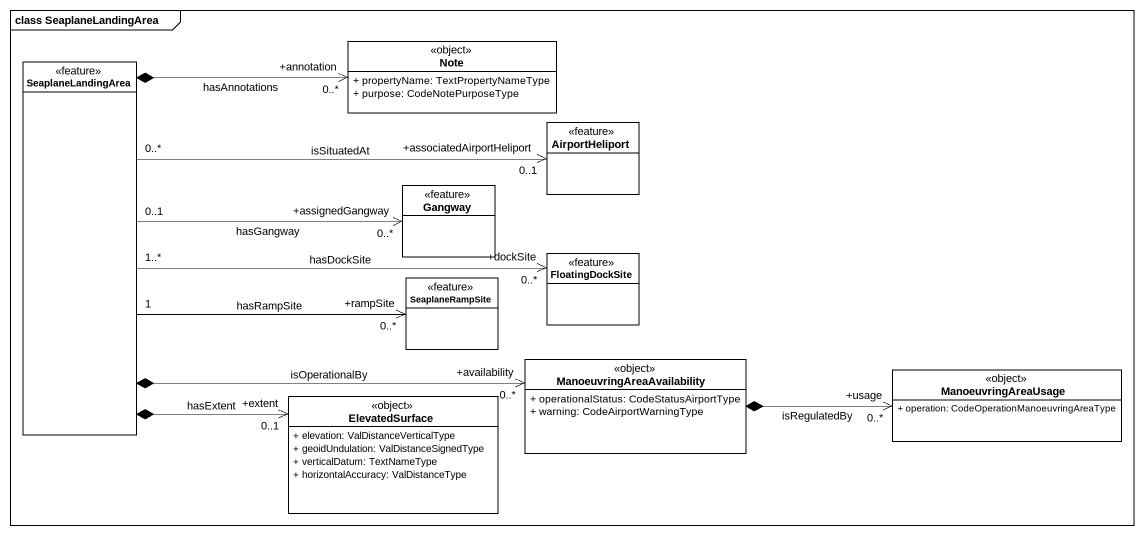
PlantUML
@startuml
mainframe class SeaplaneLandingArea
hide circle
hide empty members
skinparam classAttributeIconSize 0
class "Note" as Note_ <<object>> #FFFFFF {
  + propertyName: TextPropertyNameType
  + purpose: CodeNotePurposeType
}
class SeaplaneLandingArea <<feature>>
class AirportHeliport <<feature>>
class Gangway <<feature>>
class FloatingDockSite <<feature>>
class SeaplaneRampSite <<feature>>
class ManoeuvringAreaAvailability <<object>> #FFFFFF {
  + operationalStatus: CodeStatusAirportType
  + warning: CodeAirportWarningType
}
class ManoeuvringAreaUsage <<object>> #FFFFFF {
  + operation: CodeOperationManoeuvringAreaType
}
class ElevatedSurface <<object>> #FFFFFF {
  + elevation: ValDistanceVerticalType
  + geoidUndulation: ValDistanceSignedType
  + verticalDatum: TextNameType
  + horizontalAccuracy: ValDistanceType
}
SeaplaneLandingArea *-right-> "+annotation\n0..*" Note_ : hasAnnotations
SeaplaneLandingArea "0..*" -right-> "+associatedAirportHeliport\n0..1" AirportHeliport : isSituatedAt
SeaplaneLandingArea "0..1" -right-> "+assignedGangway\n0..*" Gangway : hasGangway
SeaplaneLandingArea "1..*" -right-> "+dockSite\n0..*" FloatingDockSite : hasDockSite
SeaplaneLandingArea "1" -right-> "+rampSite\n0..*" SeaplaneRampSite : hasRampSite
SeaplaneLandingArea *-right-> "+availability\n0..*" ManoeuvringAreaAvailability : isOperationalBy
SeaplaneLandingArea *--> "+extent\n0..1" ElevatedSurface : hasExtent
ManoeuvringAreaAvailability *-right-> "+usage\n0..*" ManoeuvringAreaUsage : isRegulatedBy
@enduml
